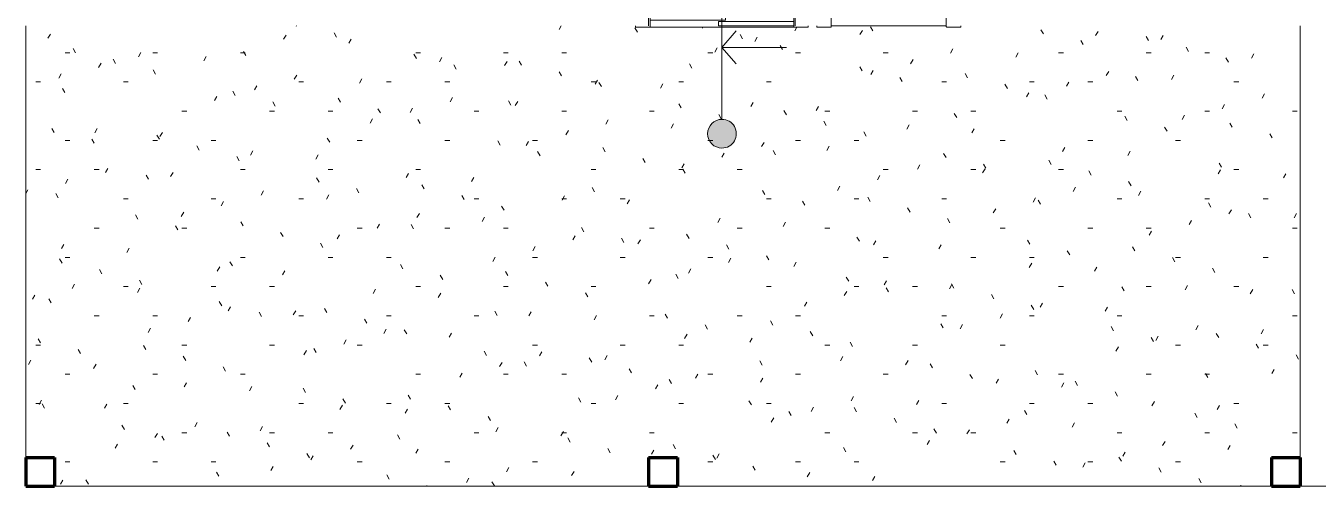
# Model space of a CAD drawing. Header units: millimetres. Extents: x -11245 to 24889, y -43080 to -3800.
# Drawn here: x -11245 to -2259, y -22520 to -19320 of the extents above; entities that cross this region are included whole.
import ezdxf

# ---------------------------------------------------------------- set-up
doc = ezdxf.new("R2010")
doc.units = ezdxf.units.MM
doc.linetypes.add('Projeção', pattern=[3.96875, 2.38125, -1.5875])
for name, color, linetype, lineweight in [('A-ANNO-NOTE', 131, 'Continuous', 9), ('A-AREA', 32, 'Continuous', 9), ('A-DOOR', 31, 'Continuous', 9), ('A-FLOR', 192, 'Continuous', 18), ('A-FLOR-PATT', 8, 'Continuous', 18), ('A-GLAZ', 151, 'Continuous', 9), ('C-TOPO', 7, 'Continuous', 9), ('S-COLS', 52, 'Continuous', 18), ('S-COLS-SYMB', 171, 'Continuous', 70)]:
    doc.layers.add(name, color=color, linetype=linetype, lineweight=lineweight)

# ---------------------------------------------------------------- blocks, each defined once
blk = doc.blocks.new('CRT_POR_Abrir_1 Folha_Madeira e Vidro - 80 x 210  cm-3550694-PONTOS HIDRÁULICOS TÉRREO')
at = {"layer": 'A-DOOR', "lineweight": 18}
for p, q in [((-405, 100), (-500, 100)), ((-500, 100), (-500, 90)), ((-400, 90), (-400, 95)), ((400, 95), (400, 90)), ((500, 100), (405, 100)), ((500, 90), (500, 100)), ((-500, -100), (-405, -100)), ((-370, -90), (-400, -90)), ((-400, -90), (-400, -890)), ((-370, -890), (-370, -90)), ((400, -90), (400, -95)), ((405, -100), (500, -100)), ((500, -100), (500, -90)), ((-400, -890), (-370, -890))]:
    blk.add_line(p, q, dxfattribs=at)
at = {"layer": 'A-DOOR'}
for p, q in [((400, 90), (-400, 90)), ((-400, 90), (-400, -90)), ((-400, 90), (400, 90)), ((400, -90), (400, 90)), ((-400, -90), (400, -90)), ((-400, -90), (-400, -890))]:
    blk.add_line(p, q, dxfattribs=at)
at = {"layer": 'A-DOOR', "lineweight": 18}
for centre, start, end in [((-405, 95), 360, 90), ((405, 95), 90, 180), ((-405, -95), 270, 360), ((405, -95), 180, 270)]:
    blk.add_arc(centre, 5, start, end, dxfattribs=at)
at = {"layer": 'A-DOOR'}
blk.add_arc((-400, -90), 800, 272.15591, 360, dxfattribs=at)
blk = doc.blocks.new('CRT_JAN_Correr_Vidro e Madeira_2 Folhas - 100x100 cm-3976170-PONTOS HIDRÁULICOS TÉRREO')
at = {"layer": 'A-GLAZ', "lineweight": 18}
for p, q in [((-512.2, 100), (-608.2, 100)), ((-608.2, 100), (-608.2, 90)), ((-507.2, -95), (-507.2, 95)), ((490.8, 95), (490.8, -95)), ((591.8, 100), (495.8, 100)), ((591.8, 90), (591.8, 100)), ((-508.2, -20), (-508.2, -50)), ((16.8, -20), (-508.2, -20)), ((-508.2, -50), (16.8, -50)), ((-33.2, -90), (-33.2, -60)), ((-33.2, -60), (491.8, -60)), ((16.8, -50), (16.8, -20)), ((491.8, -60), (491.8, -90)), ((-608.2, -90), (-608.2, -100)), ((-608.2, -100), (-512.2, -100)), ((491.8, -90), (-33.2, -90)), ((495.8, -100), (591.8, -100)), ((591.8, -100), (591.8, -90))]:
    blk.add_line(p, q, dxfattribs=at)
at = {"layer": 'A-GLAZ'}
for p, q in [((-518.2, -90), (-518.2, 90)), ((495.8, 100), (-512.2, 100)), ((501.8, 90), (501.8, -90)), ((-512.2, -100), (495.8, -100)), ((-8.2, -240), (91.8, -125)), ((-8.2, -240), (91.8, -355)), ((441.8, -240), (-8.2, -240))]:
    blk.add_line(p, q, dxfattribs=at)
at = {"layer": 'A-GLAZ', "lineweight": 18}
for centre, start, end in [((-512.2, 95), 360, 90), ((495.8, 95), 90, 180), ((-512.2, -95), 270, 360), ((495.8, -95), 180, 270)]:
    blk.add_arc(centre, 5, start, end, dxfattribs=at)
at = {"layer": 'A-GLAZ'}
for points, knots in [([(-512.2, 100), (-511.7, 100), (-511.1, 99.9), (-510.3, 99.6), (-509.9, 99.4), (-509.7, 99.3)], [0, 0, 0, 0, 0.1666667, 0.25, 0.3333333, 0.3333333, 0.3333333, 0.3333333]), ([(-507.9, 97.5), (-507.7, 97.3), (-507.6, 96.9), (-507.3, 96.1), (-507.2, 95.4), (-507.2, 95)], [0.6666667, 0.6666667, 0.6666667, 0.6666667, 0.75, 0.8333333, 1, 1, 1, 1]), ([(491.5, 97.5), (491.4, 97.3), (491.2, 96.9), (490.9, 96.1), (490.8, 95.4), (490.8, 95)], [0.6666667, 0.6666667, 0.6666667, 0.6666667, 0.75, 0.8333333, 1, 1, 1, 1]), ([(495.8, 100), (495.4, 100), (494.7, 99.9), (493.9, 99.6), (493.5, 99.4), (493.3, 99.3)], [0, 0, 0, 0, 0.1666667, 0.25, 0.3333333, 0.3333333, 0.3333333, 0.3333333]), ([(-509.7, -99.3), (-509.8, -99.4), (-510, -99.5), (-510.4, -99.7), (-511.1, -99.9), (-511.7, -100), (-512.2, -100)], [0.6666667, 0.6666667, 0.6666667, 0.6666667, 0.7083333, 0.75, 0.8333333, 1, 1, 1, 1]), ([(-507.2, -95), (-507.2, -95.4), (-507.3, -96.1), (-507.6, -96.9), (-507.7, -97.3), (-507.9, -97.5)], [0, 0, 0, 0, 0.1666667, 0.25, 0.3333333, 0.3333333, 0.3333333, 0.3333333]), ([(490.8, -95), (490.8, -95.4), (490.9, -96.1), (491.2, -96.9), (491.4, -97.3), (491.5, -97.5)], [0, 0, 0, 0, 0.1666667, 0.25, 0.3333333, 0.3333333, 0.3333333, 0.3333333]), ([(493.3, -99.3), (493.4, -99.4), (493.6, -99.5), (494, -99.7), (494.7, -99.9), (495.4, -100), (495.8, -100)], [0.6666667, 0.6666667, 0.6666667, 0.6666667, 0.7083333, 0.75, 0.8333333, 1, 1, 1, 1])]:
    blk.add_open_spline(points, degree=3, knots=knots, dxfattribs=at)
blk = doc.blocks.new('Pilar de Madeira - 20x20cm-4274206-PONTOS HIDRÁULICOS TÉRREO')
at = {"layer": 'S-COLS', "lineweight": 60}
for p, q in [((100, 100), (-100, 100)), ((-100, 100), (-100, -100)), ((100, -100), (100, 100)), ((-100, -100), (100, -100))]:
    blk.add_line(p, q, dxfattribs=at)
at = {"layer": 'S-COLS-SYMB'}
for p, q in [((-100, 100), (-100, -100)), ((-100, 100), (100, 100)), ((100, 100), (100, -100)), ((-100, -100), (100, -100))]:
    blk.add_line(p, q, dxfattribs=at)
blk = doc.blocks.new('CRT_ANO_Id pontos hidráulicos - CRT_ANO_Id pontos hidráulicos-4987374-PONTOS HIDRÁULICOS TÉRREO')
at = {"layer": 'A-ANNO-NOTE'}
h = blk.add_hatch(color=256, dxfattribs=at)
edge = h.paths.add_edge_path()
edge.add_arc((6, 0), 1, 0, 180)
edge.add_arc((6, 0), 1, 180, 360)
at = {"layer": 'A-ANNO-NOTE', "linetype": 'Projeção'}
blk.add_line((0, 0), (-5, 0), dxfattribs=at)
at = {"layer": 'A-ANNO-NOTE'}
blk.add_line((0, 0), (5, 0), dxfattribs=at)
for start, end in [(360, 180), (180, 360)]:
    blk.add_arc((6, 0), 1, start, end, dxfattribs=at)

msp = doc.modelspace()

# ---------------------------------------------------------------- hatches: boundary and pattern name
at = {"layer": 'A-FLOR-PATT', "lineweight": 9}
h = msp.add_hatch(dxfattribs=at)
h.set_pattern_fill('FP_1', color=9, style=0, pattern_type=2)
h.set_pattern_definition([(0, (0, 0), (812.8, 203.2), [33.528, -576.072, 33.528, -576.072, -3251.2]), (0, (0, 0), (812.8, 203.2), [-1219.2, 33.528, -1185.672, 33.528, -576.072, -1422.4]), (0, (0, 0), (812.8, 203.2), [-3048, 33.528, -372.872, 33.528, -982.472]), (120, (304.8, 101.6), (-582.3764, 602.3054), [33.528, -576.072, 33.528, -576.072, -3251.2]), (120, (304.8, 101.6), (-582.3764, 602.3054), [-1219.2, 33.528, -1185.672, 33.528, -576.072, -1422.4]), (120, (304.8, 101.6), (-582.3764, 602.3054), [-3048, 33.528, -372.872, 33.528, -982.472]), (240, (406.4, 508), (-230.4236, -805.5054), [33.528, -576.072, 33.528, -576.072, -3251.2]), (240, (406.4, 508), (-230.4236, -805.5054), [-1219.2, 33.528, -1185.672, 33.528, -576.072, -1422.4]), (240, (406.4, 508), (-230.4236, -805.5054), [-3048, 33.528, -372.872, 33.528, -982.472])])
h.paths.add_polyline_path([(-8577.5, -22519.7), (-2584.6, -22519.5), (-2584.6, -22319.5), (-2384.6, -22319.5), (-2384.6, -19319.7), (-4744.6, -19319.7), (-4744.6, -19329.7), (-4839.6, -19329.7), (-4843.2, -19328.2), (-4844.6, -19324.7), (-4844.6, -19319.7), (-5644.6, -19319.7), (-5644.6, -19324.7), (-5646.1, -19328.2), (-5649.6, -19329.7), (-5744.6, -19329.7), (-5744.6, -19319.7), (-5804.6, -19319.7), (-5804.6, -19329.7), (-7004.6, -19329.7), (-7004.6, -19319.7), (-11244.6, -19319.7), (-11244.6, -22319.5), (-11044.6, -22319.5), (-11044.6, -22519.5), (-11044.6, -22519.7)])
h.paths.add_polyline_path([(-6914.6, -22519.5), (-6914.6, -22319.5), (-6714.6, -22319.5), (-6714.6, -22519.5)])

# ---------------------------------------------------------------- linework, layer by layer
at = {"layer": 'A-AREA'}
for p, q in [((-11244.6, -22319.5), (-11244.6, -19319.7)), ((-2384.6, -19319.7), (-2384.6, -22319.5)), ((-2384.6, -22519.7), (-11244.6, -22519.7))]:
    msp.add_line(p, q, dxfattribs=at)
at = {"layer": 'A-FLOR'}
for p, q in [((-11244.6, -19319.7), (-11244.6, -22319.5)), ((-2384.6, -22319.5), (-2384.6, -19319.7)), ((-11244.6, -22519.7), (-2384.6, -22519.7))]:
    msp.add_line(p, q, dxfattribs=at)
at = {"layer": 'C-TOPO'}
for p, q in [((-11244.6, -19769.7), (-11244.6, -19319.7)), ((-11244.6, -19319.7), (-11244.6, -19769.7)), ((-2384.6, -19319.7), (-2384.6, -19769.7)), ((-2384.6, -19319.7), (-2384.6, -19769.7)), ((-2384.6, -19769.7), (-2384.6, -19319.7)), ((-11244.6, -22319.5), (-11244.6, -19769.7)), ((-11244.6, -19769.7), (-11244.6, -22319.5)), ((-2384.6, -19769.7), (-2384.6, -22319.5)), ((-2384.6, -19769.7), (-2384.6, -22319.5)), ((-2384.6, -22319.5), (-2384.6, -19769.7)), ((-10808.5, -22519.7), (-11244.6, -22519.7)), ((-11244.6, -22519.7), (-10808.5, -22519.7)), ((-10044.6, -22519.7), (-10808.5, -22519.7)), ((-10808.5, -22519.7), (-10044.6, -22519.7)), ((-9572.2, -22519.7), (-10044.6, -22519.7)), ((-10044.6, -22519.7), (-9572.2, -22519.7)), ((-8744.6, -22519.7), (-9572.2, -22519.7)), ((-9572.2, -22519.7), (-8744.6, -22519.7)), ((-8272.2, -22519.7), (-8744.6, -22519.7)), ((-8744.6, -22519.7), (-8272.2, -22519.7)), ((-7444.6, -22519.7), (-8272.2, -22519.7)), ((-8272.2, -22519.7), (-7444.6, -22519.7)), ((-7044.9, -22519.7), (-7444.6, -22519.7)), ((-7444.6, -22519.7), (-7044.9, -22519.7)), ((-6344.6, -22519.7), (-7044.9, -22519.7)), ((-7044.9, -22519.7), (-6344.6, -22519.7)), ((-5508.7, -22519.7), (-6344.6, -22519.7)), ((-6344.6, -22519.7), (-5508.7, -22519.7)), ((-4044.6, -22519.7), (-5508.7, -22519.7)), ((-5508.7, -22519.7), (-4044.6, -22519.7)), ((-3441.3, -22519.7), (-4044.6, -22519.7)), ((-4044.6, -22519.7), (-3441.3, -22519.7)), ((-2384.6, -22519.7), (-3441.3, -22519.7)), ((-3441.3, -22519.7), (-2384.6, -22519.7)), ((-2384.6, -22519.7), (-2134.4, -22519.7))]:
    msp.add_line(p, q, dxfattribs=at)

# ---------------------------------------------------------------- block references
at = {"layer": 'A-ANNO-NOTE', "xscale": 100, "yscale": 100, "zscale": 100, "rotation": 270.0000000000001}
msp.add_blockref('CRT_ANO_Id pontos hidráulicos - CRT_ANO_Id pontos hidráulicos-4987374-PONTOS HIDRÁULICOS TÉRREO', (-6404.6, -19469.7), dxfattribs=at)
at = {"layer": 'A-DOOR', "rotation": 180}
msp.add_blockref('CRT_POR_Abrir_1 Folha_Madeira e Vidro - 80 x 210  cm-3550694-PONTOS HIDRÁULICOS TÉRREO', (-5244.6, -19229.7), dxfattribs=at)
at = {"layer": 'A-GLAZ'}
msp.add_blockref('CRT_JAN_Correr_Vidro e Madeira_2 Folhas - 100x100 cm-3976170-PONTOS HIDRÁULICOS TÉRREO', (-6396.4, -19229.7), dxfattribs=at)
at = {"layer": 'S-COLS'}
for p in [(-11144.6, -22419.5), (-6814.6, -22419.5), (-2484.6, -22419.5)]:
    msp.add_blockref('Pilar de Madeira - 20x20cm-4274206-PONTOS HIDRÁULICOS TÉRREO', p, dxfattribs=at)

doc.saveas('drawing.dxf')
